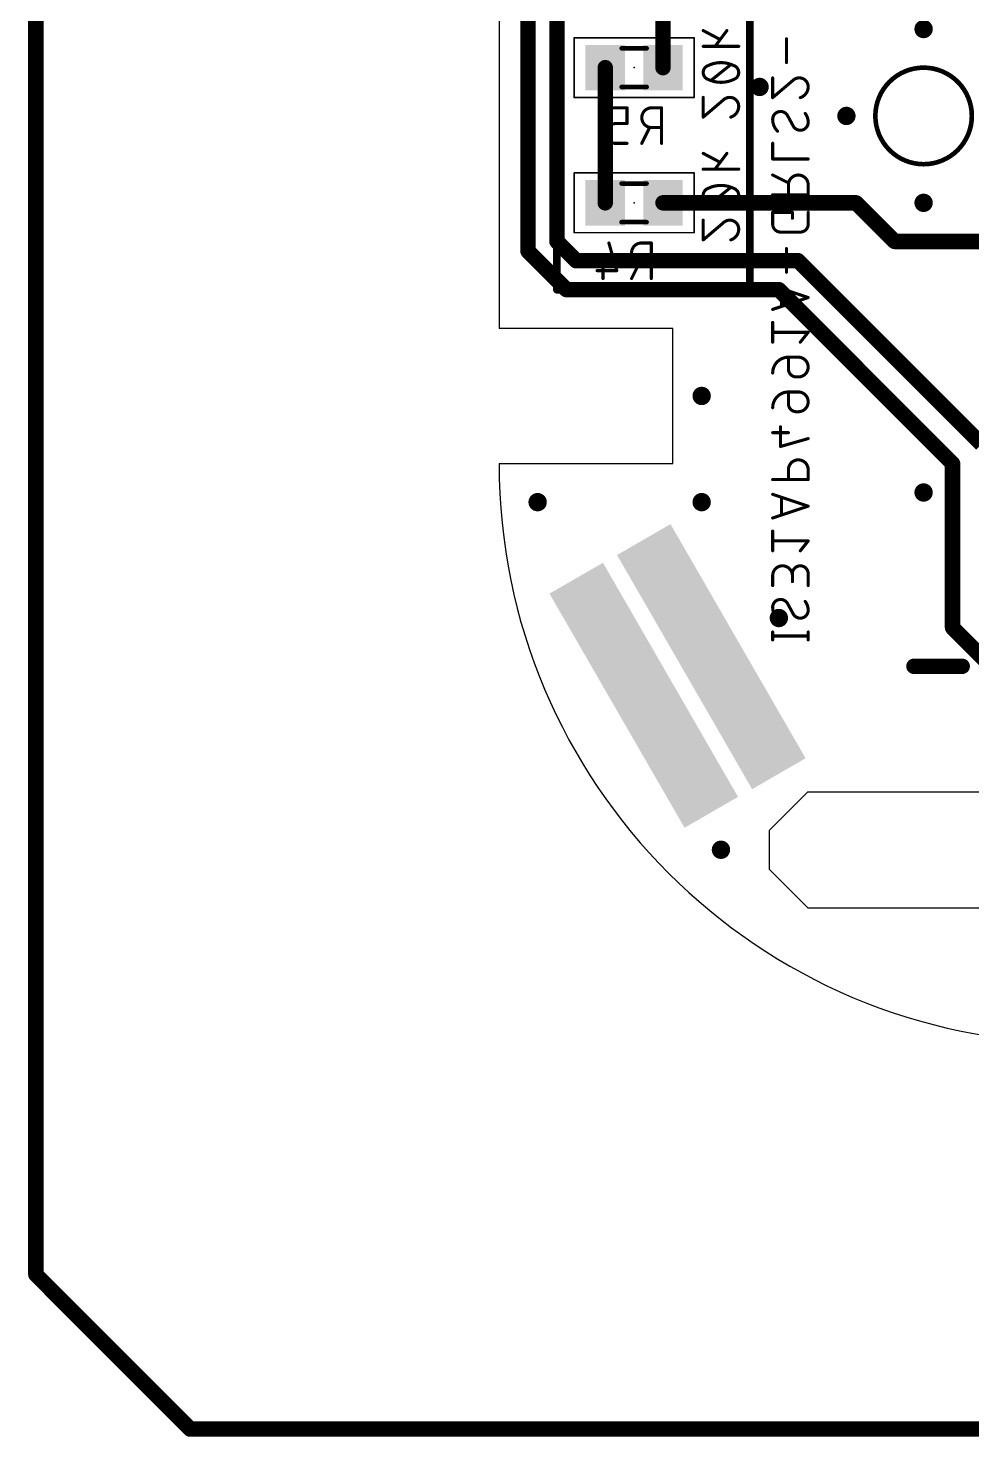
# Model space of a CAD drawing. Extents: x -1.81 to 1.71, y -2.71 to 1.61.
# Drawn here: x -1.81 to -0.588, y -2.71 to -0.886 of the extents above; entities that cross this region are included whole.
import ezdxf

# ---------------------------------------------------------------- set-up
doc = ezdxf.new("R2010")
doc.units = 0
for name, color, linetype in [('16', 175, 'CONTINUOUS'), ('18', 82, 'CONTINUOUS'), ('20', 30, 'CONTINUOUS'), ('22', 253, 'CONTINUOUS'), ('24', 7, 'CONTINUOUS'), ('26', 253, 'CONTINUOUS'), ('40', 175, 'CONTINUOUS'), ('52', 253, 'CONTINUOUS')]:
    doc.layers.add(name, color=color, linetype=linetype)

# ---------------------------------------------------------------- blocks, each defined once
blk = doc.blocks.new('RECT')
blk.add_solid([(-0.5, -0.5), (0.5, -0.5), (-0.5, 0.5), (0.5, 0.5)])
blk = doc.blocks.new('ROUNDV')
at = {"const_width": 0.5}
blk.add_lwpolyline([(0, -0.25, 1), (0, 0.25, 1), (0, -0.25)], format="xyb", dxfattribs=at)

msp = doc.modelspace()

# ---------------------------------------------------------------- linework, layer by layer
at = {"layer": '16', "const_width": 0.02}
for points in [[(-1.8, -2.5), (-1.8, 1.5)], [(-1.1625, -0.625), (-1.1625, -1.175)], [(-0.987598, -0.9375), (-0.987598, -0.7625)], [(-1.125, -0.875), (-1.125, -1.1625)], [(-1.062402, -0.9375), (-1.062402, -1.1125)], [(-0.987598, -1.1125), (-0.7375, -1.1125)], [(-0.7375, -1.1125), (-0.6875, -1.1625)], [(-1.1625, -1.175), (-1.1125, -1.225)], [(-1.125, -1.1625), (-1.1, -1.1875)], [(-0.6875, -1.1625), (-0.575, -1.1625)], [(-1.1, -1.1875), (-0.8125, -1.1875)], [(-0.8125, -1.1875), (-0.575, -1.425)], [(-1.1125, -1.225), (-0.8375, -1.225)], [(-0.8375, -1.225), (-0.6125, -1.45)], [(-0.6125, -1.45), (-0.6125, -1.6625)], [(-0.6125, -1.6625), (-0.525, -1.75)], [(-1.6, -2.7), (-1.8, -2.5)], [(1.5, -2.7), (-1.6, -2.7)]]:
    msp.add_lwpolyline(points, dxfattribs=at)
at = {"layer": '16', "const_width": 0.01}
for points in [[(-1.057402, -0.9375, 1), (-1.067402, -0.9375)], [(-0.992598, -0.9375, 1), (-0.982598, -0.9375)], [(-1.067402, -1.1125, 1), (-1.057402, -1.1125)], [(-0.987598, -1.1075, 1), (-0.987598, -1.1175)], [(-0.733964, -1.108964, 1), (-0.741036, -1.116036)], [(-0.7375, -1.1175, 1), (-0.7375, -1.1075)], [(-1.158964, -1.171464, 1), (-1.166036, -1.178536)], [(-1.121464, -1.158964, 1), (-1.128536, -1.166036)], [(-1.13, -1.1625, 1), (-1.12, -1.1625)], [(-0.6875, -1.1575, 1), (-0.6875, -1.1675)], [(-0.691036, -1.166036, 1), (-0.683964, -1.158964)], [(-1.1675, -1.175, 1), (-1.1575, -1.175)], [(-1.1, -1.1825, 1), (-1.1, -1.1925)], [(-1.103536, -1.191036, 1), (-1.096464, -1.183964)], [(-0.808964, -1.183964, 1), (-0.816036, -1.191036)], [(-0.8125, -1.1925, 1), (-0.8125, -1.1825)], [(-1.1125, -1.22, 1), (-1.1125, -1.23)], [(-1.116036, -1.228536, 1), (-1.108964, -1.221464)], [(-0.833964, -1.221464, 1), (-0.841036, -1.228536)], [(-0.8375, -1.23, 1), (-0.8375, -1.22)], [(-0.6075, -1.45, 1), (-0.6175, -1.45)], [(-0.616036, -1.453536, 1), (-0.608964, -1.446464)], [(-0.608964, -1.658964, 1), (-0.616036, -1.666036)], [(-0.6175, -1.6625, 1), (-0.6075, -1.6625)], [(-1.796464, -2.496464, 1), (-1.803536, -2.503536)], [(-1.805, -2.5, 1), (-1.795, -2.5)], [(-1.6, -2.695, 1), (-1.6, -2.705)], [(-1.603536, -2.703536, 1), (-1.596464, -2.696464)]]:
    msp.add_lwpolyline(points, format="xyb", dxfattribs=at)
at = {"layer": '20'}
for p, q in [((-1.2, -0.05), (-1.2, -1.275)), ((-0.975, -1.275), (-1.2, -1.275)), ((-0.975, -1.45), (-0.975, -1.275)), ((-1.2, -1.45), (-0.975, -1.45)), ((-0.85, -1.925), (-0.8, -1.875)), ((-0.8, -1.875), (-0.25, -1.875)), ((-0.85, -1.925), (-0.85, -1.975)), ((-0.85, -1.975), (-0.8, -2.025)), ((-0.8, -2.025), (-0.25, -2.025))]:
    msp.add_line(p, q, dxfattribs=at)
at = {"layer": '20', "const_width": 0.006}
msp.add_lwpolyline([(-0.65, -1.0625, 1), (-0.65, -0.9375, 1), (-0.65, -1.0625)], format="xyb", dxfattribs=at)
at = {"layer": '20'}
msp.add_arc((-0.45, -1.45), 0.75, 180, 270, dxfattribs=at)
at = {"layer": '22'}
for points, const_width in [([(-1.125, -1.225), (-1.125, -0.6375)], 0.01), ([(-0.875, -0.8375), (-0.875, -1.225)], 0.01), ([(-0.9355, -0.8895), (-0.913778, -0.901)], 0.004), ([(-0.904833, -0.8895), (-0.920167, -0.909944)], 0.004), ([(-0.9355, -0.909944), (-0.8895, -0.909944)], 0.004), ([(-0.827627, -0.930861), (-0.827627, -0.900185)], 0.004), ([(-0.925278, -0.953978), (-0.899722, -0.933533)], 0.004), ([(-0.845521, -0.976317), (-0.845521, -0.950754)], 0.004), ([(-0.819958, -0.954588), (-0.845521, -0.976317)], 0.004), ([(-0.9355, -1.001533), (-0.9355, -0.975978)], 0.004), ([(-0.909945, -0.979811), (-0.9355, -1.001533)], 0.004), ([(-0.826349, -0.999378), (-0.81868, -1.013437)], 0.004), ([(-0.845521, -1.055748), (-0.845521, -1.035298)], 0.004), ([(-0.9355, -1.048467), (-0.913778, -1.059967)], 0.004), ([(-0.904833, -1.048467), (-0.920167, -1.068911)], 0.004), ([(-0.799508, -1.055748), (-0.845521, -1.055748)], 0.004), ([(-0.9355, -1.068911), (-0.8895, -1.068911)], 0.004), ([(-0.845521, -1.076497), (-0.825071, -1.086722)], 0.004), ([(-0.925278, -1.112945), (-0.899722, -1.0925)], 0.004), ([(-0.825071, -1.089278), (-0.825071, -1.102059)], 0.004), ([(-0.799508, -1.102059), (-0.799508, -1.089278)], 0.004), ([(-0.845521, -1.102059), (-0.799508, -1.102059)], 0.004), ([(-0.819958, -1.124799), (-0.845521, -1.124799)], 0.004), ([(-0.845521, -1.124799), (-0.845521, -1.140137)], 0.004), ([(-0.819958, -1.132468), (-0.819958, -1.124799)], 0.004), ([(-0.799508, -1.140137), (-0.799508, -1.124799)], 0.004), ([(-0.9355, -1.1605), (-0.9355, -1.134945)], 0.004), ([(-0.909945, -1.138778), (-0.9355, -1.1605)], 0.004), ([(-0.835296, -1.150362), (-0.809733, -1.150362)], 0.004), ([(-0.827627, -1.202431), (-0.827627, -1.171755)], 0.004), ([(-0.875, -1.225), (-1.125, -1.225)], 0.01), ([(-0.799508, -1.235105), (-0.845521, -1.219768)], 0.004), ([(-0.834018, -1.223602), (-0.834018, -1.246609)], 0.004), ([(-0.845521, -1.250443), (-0.799508, -1.235105)], 0.004), ([(-0.845521, -1.292898), (-0.845521, -1.267336)], 0.004), ([(-0.799508, -1.280117), (-0.845521, -1.280117)], 0.004), ([(-0.809733, -1.292898), (-0.799508, -1.280117)], 0.004), ([(-0.825071, -1.312347), (-0.825071, -1.327685)], 0.004), ([(-0.812289, -1.312347), (-0.825071, -1.312347)], 0.004), ([(-0.814846, -1.33791), (-0.812289, -1.33791)], 0.004), ([(-0.825071, -1.357359), (-0.825071, -1.372696)], 0.004), ([(-0.812289, -1.357359), (-0.825071, -1.357359)], 0.004), ([(-0.814846, -1.382922), (-0.812289, -1.382922)], 0.004), ([(-0.835296, -1.427933), (-0.835296, -1.40237)], 0.004), ([(-0.825071, -1.410039), (-0.845521, -1.410039)], 0.004), ([(-0.799508, -1.417708), (-0.835296, -1.427933)], 0.004), ([(-0.825071, -1.457996), (-0.825071, -1.470777)], 0.004), ([(-0.799508, -1.470777), (-0.799508, -1.457996)], 0.004), ([(-0.845521, -1.470777), (-0.799508, -1.470777)], 0.004), ([(-0.799508, -1.505175), (-0.845521, -1.489837)], 0.004), ([(-0.834018, -1.493672), (-0.834018, -1.516678)], 0.004), ([(-0.845521, -1.520513), (-0.799508, -1.505175)], 0.004), ([(-0.845521, -1.562968), (-0.845521, -1.537405)], 0.004), ([(-0.799508, -1.550187), (-0.845521, -1.550187)], 0.004), ([(-0.809733, -1.562968), (-0.799508, -1.550187)], 0.004), ([(-0.845521, -1.607979), (-0.845521, -1.595198)], 0.004), ([(-0.819958, -1.592642), (-0.819958, -1.602867)], 0.004), ([(-0.799508, -1.607979), (-0.799508, -1.592642)], 0.004), ([(-0.826349, -1.63104), (-0.81868, -1.6451)], 0.004), ([(-0.845521, -1.678331), (-0.845521, -1.668106)], 0.004), ([(-0.799508, -1.673218), (-0.845521, -1.673218)], 0.004), ([(-0.799508, -1.678331), (-0.799508, -1.668106)], 0.004), ([(-0.6625, -1.7125), (-0.6, -1.7125)], 0.02)]:
    msp.add_lwpolyline(points, dxfattribs=dict(at, const_width=const_width))
for points, const_width in [([(-0.935032, -0.888616, 1), (-0.935968, -0.890384)], 0.002), ([(-0.904033, -0.8901, 1), (-0.905633, -0.8889)], 0.002), ([(-0.9355, -0.908944, 1), (-0.9355, -0.910944)], 0.002), ([(-0.920967, -0.909344, 1), (-0.919367, -0.910544)], 0.002), ([(-0.914246, -0.901884, 1), (-0.91331, -0.900116)], 0.002), ([(-0.8895, -0.910944, 1), (-0.8895, -0.908944)], 0.002), ([(-0.826627, -0.900185, 1), (-0.828627, -0.900185)], 0.002), ([(-0.9125, -0.930978, 0.113886), (-0.929111, -0.934811)], 0.004), ([(-0.895889, -0.934811, 0.113886), (-0.9125, -0.930978)], 0.004), ([(-0.9125, -0.929978, 1), (-0.9125, -0.931978)], 0.002), ([(-0.9125, -0.931978, 1), (-0.9125, -0.929978)], 0.002), ([(-0.828627, -0.930861, 1), (-0.826627, -0.930861)], 0.002), ([(-0.929111, -0.934811, 0.320455), (-0.9355, -0.943756)], 0.004), ([(-0.9355, -0.943756, 0.320461), (-0.929111, -0.9527)], 0.004), ([(-0.9345, -0.943756, 1), (-0.9365, -0.943756)], 0.002), ([(-0.9365, -0.943756, 1), (-0.9345, -0.943756)], 0.002), ([(-0.929549, -0.933912, 1), (-0.928673, -0.93571)], 0.002), ([(-0.928787, -0.935757, 1), (-0.929436, -0.933865)], 0.002), ([(-0.899098, -0.934314, 1), (-0.900347, -0.932752)], 0.002), ([(-0.8895, -0.943756, 0.320462), (-0.895889, -0.934811)], 0.004), ([(-0.895565, -0.933865, 1), (-0.896213, -0.935757)], 0.002), ([(-0.895889, -0.9527, 0.320467), (-0.8895, -0.943756)], 0.004), ([(-0.896327, -0.93571, 1), (-0.895451, -0.933912)], 0.002), ([(-0.8885, -0.943756, 1), (-0.8905, -0.943756)], 0.002), ([(-0.8905, -0.943756, 1), (-0.8885, -0.943756)], 0.002), ([(-0.929111, -0.9527, 0.113886), (-0.9125, -0.956533)], 0.004), ([(-0.928673, -0.951801, 1), (-0.929549, -0.953599)], 0.002), ([(-0.929436, -0.953646, 1), (-0.928787, -0.951754)], 0.002), ([(-0.925903, -0.953197, 1), (-0.924653, -0.954759)], 0.002), ([(-0.9125, -0.956533, 0.113886), (-0.895889, -0.9527)], 0.004), ([(-0.9125, -0.955533, 1), (-0.9125, -0.957533)], 0.002), ([(-0.9125, -0.957533, 1), (-0.9125, -0.955533)], 0.002), ([(-0.896213, -0.951754, 1), (-0.895565, -0.953646)], 0.002), ([(-0.895451, -0.953599, 1), (-0.896327, -0.951801)], 0.002), ([(-0.844521, -0.950754, 1), (-0.846521, -0.950754)], 0.002), ([(-0.811011, -0.950754, 0.20526), (-0.819958, -0.954588)], 0.004), ([(-0.820682, -0.953899, 1), (-0.819234, -0.955278)], 0.002), ([(-0.819311, -0.95535, 1), (-0.820606, -0.953826)], 0.002), ([(-0.799508, -0.962257, 0.414214), (-0.811011, -0.950754)], 0.004), ([(-0.811011, -0.949754, 1), (-0.811011, -0.951754)], 0.002), ([(-0.811011, -0.951754, 1), (-0.811011, -0.949754)], 0.002), ([(-0.809733, -0.976317, 0.325187), (-0.799508, -0.962257)], 0.004), ([(-0.798508, -0.962257, 1), (-0.800508, -0.962257)], 0.002), ([(-0.800508, -0.962257, 1), (-0.798508, -0.962257)], 0.002), ([(-0.9345, -0.975978, 1), (-0.9365, -0.975978)], 0.002), ([(-0.901, -0.975978, 0.205258), (-0.909945, -0.979811)], 0.004), ([(-0.910669, -0.979121, 1), (-0.90922, -0.980501)], 0.002), ([(-0.909297, -0.980573, 1), (-0.910592, -0.979049)], 0.002), ([(-0.8895, -0.987478, 0.414214), (-0.901, -0.975978)], 0.004), ([(-0.901, -0.974978, 1), (-0.901, -0.976978)], 0.002), ([(-0.901, -0.976978, 1), (-0.901, -0.974978)], 0.002), ([(-0.846169, -0.975555, 1), (-0.844873, -0.977079)], 0.002), ([(-0.846521, -0.976317, 1), (-0.844521, -0.976317)], 0.002), ([(-0.810041, -0.975365, 1), (-0.809425, -0.977268)], 0.002), ([(-0.936148, -1.000771, 1), (-0.934852, -1.002295)], 0.002), ([(-0.9365, -1.001533, 1), (-0.9345, -1.001533)], 0.002), ([(-0.899722, -1.001533, 0.325191), (-0.8895, -0.987478)], 0.004), ([(-0.90003, -1.000582, 1), (-0.899414, -1.002484)], 0.002), ([(-0.8885, -0.987478, 1), (-0.8905, -0.987478)], 0.002), ([(-0.8905, -0.987478, 1), (-0.8885, -0.987478)], 0.002), ([(-0.835296, -0.994265, 0.414217), (-0.845521, -1.00449)], 0.004), ([(-0.845521, -1.00449, 0.199992), (-0.83913, -1.019828)], 0.004), ([(-0.844521, -1.00449, 1), (-0.846521, -1.00449)], 0.002), ([(-0.826349, -0.999378, 0.265563), (-0.835296, -0.994265)], 0.004), ([(-0.835296, -0.993265, 1), (-0.835296, -0.995265)], 0.002), ([(-0.835296, -0.995265, 1), (-0.835296, -0.993265)], 0.002), ([(-0.825471, -0.998899, 1), (-0.827227, -0.999857)], 0.002), ([(-0.82721, -0.999885, 1), (-0.825487, -0.99887)], 0.002), ([(-0.799508, -1.008325, 0.16228), (-0.803342, -0.996821)], 0.004), ([(-0.802542, -0.996221, 1), (-0.804142, -0.997421)], 0.002), ([(-0.846521, -1.00449, 1), (-0.844521, -1.00449)], 0.002), ([(-0.839834, -1.020538, 1), (-0.838426, -1.019118)], 0.002), ([(-0.81868, -1.013437, 0.265566), (-0.809733, -1.01855)], 0.004), ([(-0.817818, -1.01293, 1), (-0.819542, -1.013945)], 0.002), ([(-0.819558, -1.013916, 1), (-0.817802, -1.012958)], 0.002), ([(-0.809733, -1.01855, 0.414214), (-0.799508, -1.008325)], 0.004), ([(-0.809733, -1.01755, 1), (-0.809733, -1.01955)], 0.002), ([(-0.809733, -1.01955, 1), (-0.809733, -1.01755)], 0.002), ([(-0.798508, -1.008325, 1), (-0.800508, -1.008325)], 0.002), ([(-0.800508, -1.008325, 1), (-0.798508, -1.008325)], 0.002), ([(-0.844521, -1.035298, 1), (-0.846521, -1.035298)], 0.002), ([(-0.935032, -1.047583, 1), (-0.935968, -1.049351)], 0.002), ([(-0.904033, -1.049067, 1), (-0.905633, -1.047867)], 0.002), ([(-0.845521, -1.054748, 1), (-0.845521, -1.056748)], 0.002), ([(-0.846521, -1.055748, 1), (-0.844521, -1.055748)], 0.002), ([(-0.799508, -1.056748, 1), (-0.799508, -1.054748)], 0.002), ([(-0.9355, -1.067911, 1), (-0.9355, -1.069911)], 0.002), ([(-0.920967, -1.068311, 1), (-0.919367, -1.069511)], 0.002), ([(-0.914246, -1.060851, 1), (-0.91331, -1.059083)], 0.002), ([(-0.8895, -1.069911, 1), (-0.8895, -1.067911)], 0.002), ([(-0.845074, -1.075602, 1), (-0.845968, -1.077391)], 0.002), ([(-0.799508, -1.089278, 1), (-0.825071, -1.089278)], 0.004), ([(-0.929111, -1.093778, 0.320455), (-0.9355, -1.102722)], 0.004), ([(-0.9125, -1.089945, 0.113886), (-0.929111, -1.093778)], 0.004), ([(-0.929549, -1.092879, 1), (-0.928673, -1.094677)], 0.002), ([(-0.928787, -1.094724, 1), (-0.929436, -1.092832)], 0.002), ([(-0.895889, -1.093778, 0.113886), (-0.9125, -1.089945)], 0.004), ([(-0.9125, -1.088945, 1), (-0.9125, -1.090945)], 0.002), ([(-0.9125, -1.090945, 1), (-0.9125, -1.088945)], 0.002), ([(-0.899098, -1.093281, 1), (-0.900347, -1.091719)], 0.002), ([(-0.8895, -1.102722, 0.320462), (-0.895889, -1.093778)], 0.004), ([(-0.895565, -1.092832, 1), (-0.896213, -1.094724)], 0.002), ([(-0.896327, -1.094677, 1), (-0.895451, -1.092879)], 0.002), ([(-0.824071, -1.089278, 1), (-0.826071, -1.089278)], 0.002), ([(-0.826071, -1.089278, 1), (-0.824071, -1.089278)], 0.002), ([(-0.825518, -1.087616, 1), (-0.824624, -1.085827)], 0.002), ([(-0.798508, -1.089278, 1), (-0.800508, -1.089278)], 0.002), ([(-0.800508, -1.089278, 1), (-0.798508, -1.089278)], 0.002), ([(-0.9355, -1.102722, 0.320461), (-0.929111, -1.111667)], 0.004), ([(-0.9345, -1.102722, 1), (-0.9365, -1.102722)], 0.002), ([(-0.9365, -1.102722, 1), (-0.9345, -1.102722)], 0.002), ([(-0.929111, -1.111667, 0.113886), (-0.9125, -1.1155)], 0.004), ([(-0.928673, -1.110768, 1), (-0.929549, -1.112566)], 0.002), ([(-0.929436, -1.112613, 1), (-0.928787, -1.110721)], 0.002), ([(-0.925903, -1.112164, 1), (-0.924653, -1.113726)], 0.002), ([(-0.9125, -1.1155, 0.113886), (-0.895889, -1.111667)], 0.004), ([(-0.895889, -1.111667, 0.320467), (-0.8895, -1.102722)], 0.004), ([(-0.896213, -1.110721, 1), (-0.895565, -1.112613)], 0.002), ([(-0.895451, -1.112566, 1), (-0.896327, -1.110768)], 0.002), ([(-0.8885, -1.102722, 1), (-0.8905, -1.102722)], 0.002), ([(-0.8905, -1.102722, 1), (-0.8885, -1.102722)], 0.002), ([(-0.845521, -1.101059, 1), (-0.845521, -1.103059)], 0.002), ([(-0.826071, -1.102059, 1), (-0.824071, -1.102059)], 0.002), ([(-0.800508, -1.102059, 1), (-0.798508, -1.102059)], 0.002), ([(-0.799508, -1.103059, 1), (-0.799508, -1.101059)], 0.002), ([(-0.9125, -1.1145, 1), (-0.9125, -1.1165)], 0.002), ([(-0.9125, -1.1165, 1), (-0.9125, -1.1145)], 0.002), ([(-0.845521, -1.123799, 1), (-0.845521, -1.125799)], 0.002), ([(-0.844521, -1.124799, 1), (-0.846521, -1.124799)], 0.002), ([(-0.818958, -1.124799, 1), (-0.820958, -1.124799)], 0.002), ([(-0.819958, -1.125799, 1), (-0.819958, -1.123799)], 0.002), ([(-0.798508, -1.124799, 1), (-0.800508, -1.124799)], 0.002), ([(-0.9345, -1.134945, 1), (-0.9365, -1.134945)], 0.002), ([(-0.901, -1.134945, 0.205258), (-0.909945, -1.138778)], 0.004), ([(-0.910669, -1.138088, 1), (-0.90922, -1.139467)], 0.002), ([(-0.909297, -1.13954, 1), (-0.910592, -1.138016)], 0.002), ([(-0.8895, -1.146445, 0.414214), (-0.901, -1.134945)], 0.004), ([(-0.901, -1.133945, 1), (-0.901, -1.135945)], 0.002), ([(-0.901, -1.135945, 1), (-0.901, -1.133945)], 0.002), ([(-0.899722, -1.1605, 0.325191), (-0.8895, -1.146445)], 0.004), ([(-0.8885, -1.146445, 1), (-0.8905, -1.146445)], 0.002), ([(-0.8905, -1.146445, 1), (-0.8885, -1.146445)], 0.002), ([(-0.845521, -1.140137, 0.414214), (-0.835296, -1.150362)], 0.004), ([(-0.844521, -1.140137, 1), (-0.846521, -1.140137)], 0.002), ([(-0.846521, -1.140137, 1), (-0.844521, -1.140137)], 0.002), ([(-0.835296, -1.149362, 1), (-0.835296, -1.151362)], 0.002), ([(-0.835296, -1.151362, 1), (-0.835296, -1.149362)], 0.002), ([(-0.820958, -1.132468, 1), (-0.818958, -1.132468)], 0.002), ([(-0.809733, -1.150362, 0.414207), (-0.799508, -1.140137)], 0.004), ([(-0.809733, -1.149362, 1), (-0.809733, -1.151362)], 0.002), ([(-0.809733, -1.151362, 1), (-0.809733, -1.149362)], 0.002), ([(-0.798508, -1.140137, 1), (-0.800508, -1.140137)], 0.002), ([(-0.800508, -1.140137, 1), (-0.798508, -1.140137)], 0.002), ([(-0.936148, -1.159738, 1), (-0.934852, -1.161262)], 0.002), ([(-0.9365, -1.1605, 1), (-0.9345, -1.1605)], 0.002), ([(-0.90003, -1.159549, 1), (-0.899414, -1.161451)], 0.002), ([(-0.826627, -1.171755, 1), (-0.828627, -1.171755)], 0.002), ([(-0.828627, -1.202431, 1), (-0.826627, -1.202431)], 0.002), ([(-1.125, -1.2225, 1), (-1.125, -1.2275)], 0.005), ([(-0.875, -1.2275, 1), (-0.875, -1.2225)], 0.005), ([(-0.845205, -1.218819, 1), (-0.845837, -1.220716)], 0.002), ([(-0.833018, -1.223602, 1), (-0.835018, -1.223602)], 0.002), ([(-1.1275, -1.225, 1), (-1.1225, -1.225)], 0.005), ([(-0.8775, -1.225, 1), (-0.8725, -1.225)], 0.005), ([(-0.799192, -1.236054, 1), (-0.799824, -1.234157)], 0.002), ([(-0.799824, -1.236054, 1), (-0.799192, -1.234157)], 0.002), ([(-0.845837, -1.249494, 1), (-0.845205, -1.251392)], 0.002), ([(-0.835018, -1.246609, 1), (-0.833018, -1.246609)], 0.002), ([(-0.844521, -1.267336, 1), (-0.846521, -1.267336)], 0.002), ([(-0.845521, -1.279117, 1), (-0.845521, -1.281117)], 0.002), ([(-0.846521, -1.292898, 1), (-0.844521, -1.292898)], 0.002), ([(-0.810514, -1.292274, 1), (-0.808952, -1.293523)], 0.002), ([(-0.798727, -1.280742, 1), (-0.800289, -1.279492)], 0.002), ([(-0.799508, -1.281117, 1), (-0.799508, -1.279117)], 0.002), ([(-0.825071, -1.312347, 0.414215), (-0.845521, -1.332797)], 0.004), ([(-0.824071, -1.312347, 1), (-0.826071, -1.312347)], 0.002), ([(-0.825071, -1.311347, 1), (-0.825071, -1.313347)], 0.002), ([(-0.825071, -1.313347, 1), (-0.825071, -1.311347)], 0.002), ([(-0.812289, -1.33791, 1), (-0.812289, -1.312347)], 0.004), ([(-0.812289, -1.311347, 1), (-0.812289, -1.313347)], 0.002), ([(-0.812289, -1.313347, 1), (-0.812289, -1.311347)], 0.002), ([(-0.825071, -1.327685, 0.414217), (-0.814846, -1.33791)], 0.004), ([(-0.824071, -1.327685, 1), (-0.826071, -1.327685)], 0.002), ([(-0.826071, -1.327685, 1), (-0.824071, -1.327685)], 0.002), ([(-0.846521, -1.332797, 1), (-0.844521, -1.332797)], 0.002), ([(-0.814846, -1.33691, 1), (-0.814846, -1.33891)], 0.002), ([(-0.814846, -1.33891, 1), (-0.814846, -1.33691)], 0.002), ([(-0.812289, -1.33691, 1), (-0.812289, -1.33891)], 0.002), ([(-0.812289, -1.33891, 1), (-0.812289, -1.33691)], 0.002), ([(-0.825071, -1.357359, 0.414215), (-0.845521, -1.377809)], 0.004), ([(-0.824071, -1.357359, 1), (-0.826071, -1.357359)], 0.002), ([(-0.825071, -1.356359, 1), (-0.825071, -1.358359)], 0.002), ([(-0.825071, -1.358359, 1), (-0.825071, -1.356359)], 0.002), ([(-0.812289, -1.382922, 1), (-0.812289, -1.357359)], 0.004), ([(-0.812289, -1.356359, 1), (-0.812289, -1.358359)], 0.002), ([(-0.812289, -1.358359, 1), (-0.812289, -1.356359)], 0.002), ([(-0.846521, -1.377809, 1), (-0.844521, -1.377809)], 0.002), ([(-0.825071, -1.372696, 0.414217), (-0.814846, -1.382922)], 0.004), ([(-0.824071, -1.372696, 1), (-0.826071, -1.372696)], 0.002), ([(-0.826071, -1.372696, 1), (-0.824071, -1.372696)], 0.002), ([(-0.814846, -1.381922, 1), (-0.814846, -1.383922)], 0.002), ([(-0.814846, -1.383922, 1), (-0.814846, -1.381922)], 0.002), ([(-0.812289, -1.381922, 1), (-0.812289, -1.383922)], 0.002), ([(-0.812289, -1.383922, 1), (-0.812289, -1.381922)], 0.002), ([(-0.834296, -1.40237, 1), (-0.836296, -1.40237)], 0.002), ([(-0.845521, -1.409039, 1), (-0.845521, -1.411039)], 0.002), ([(-0.825071, -1.411039, 1), (-0.825071, -1.409039)], 0.002), ([(-0.799233, -1.41867, 1), (-0.799783, -1.416747)], 0.002), ([(-0.835571, -1.426972, 1), (-0.835021, -1.428895)], 0.002), ([(-0.836296, -1.427933, 1), (-0.834296, -1.427933)], 0.002), ([(-0.799508, -1.457996, 1), (-0.825071, -1.457996)], 0.004), ([(-0.824071, -1.457996, 1), (-0.826071, -1.457996)], 0.002), ([(-0.826071, -1.457996, 1), (-0.824071, -1.457996)], 0.002), ([(-0.798508, -1.457996, 1), (-0.800508, -1.457996)], 0.002), ([(-0.800508, -1.457996, 1), (-0.798508, -1.457996)], 0.002), ([(-0.845521, -1.469777, 1), (-0.845521, -1.471777)], 0.002), ([(-0.826071, -1.470777, 1), (-0.824071, -1.470777)], 0.002), ([(-0.800508, -1.470777, 1), (-0.798508, -1.470777)], 0.002), ([(-0.799508, -1.471777, 1), (-0.799508, -1.469777)], 0.002), ([(-0.845205, -1.488889, 1), (-0.845837, -1.490786)], 0.002), ([(-0.833018, -1.493672, 1), (-0.835018, -1.493672)], 0.002), ([(-0.799192, -1.506124, 1), (-0.799824, -1.504226)], 0.002), ([(-0.799824, -1.506124, 1), (-0.799192, -1.504226)], 0.002), ([(-0.845837, -1.519564, 1), (-0.845205, -1.521461)], 0.002), ([(-0.835018, -1.516678, 1), (-0.833018, -1.516678)], 0.002), ([(-0.844521, -1.537405, 1), (-0.846521, -1.537405)], 0.002), ([(-0.845521, -1.549187, 1), (-0.845521, -1.551187)], 0.002), ([(-0.798727, -1.550811, 1), (-0.800289, -1.549562)], 0.002), ([(-0.799508, -1.551187, 1), (-0.799508, -1.549187)], 0.002), ([(-0.846521, -1.562968, 1), (-0.844521, -1.562968)], 0.002), ([(-0.810514, -1.562343, 1), (-0.808952, -1.563593)], 0.002), ([(-0.819958, -1.595198, 1), (-0.845521, -1.595198)], 0.004), ([(-0.799508, -1.592642, 1), (-0.819958, -1.592642)], 0.004), ([(-0.844521, -1.595198, 1), (-0.846521, -1.595198)], 0.002), ([(-0.846521, -1.595198, 1), (-0.844521, -1.595198)], 0.002), ([(-0.818958, -1.592642, 1), (-0.820958, -1.592642)], 0.002), ([(-0.820958, -1.592642, 1), (-0.818958, -1.592642)], 0.002), ([(-0.820958, -1.595198, 1), (-0.818958, -1.595198)], 0.002), ([(-0.820958, -1.602867, 1), (-0.818958, -1.602867)], 0.002), ([(-0.798508, -1.592642, 1), (-0.800508, -1.592642)], 0.002), ([(-0.800508, -1.592642, 1), (-0.798508, -1.592642)], 0.002), ([(-0.846521, -1.607979, 1), (-0.844521, -1.607979)], 0.002), ([(-0.800508, -1.607979, 1), (-0.798508, -1.607979)], 0.002), ([(-0.835296, -1.625928, 0.414217), (-0.845521, -1.636153)], 0.004), ([(-0.845521, -1.636153, 0.199992), (-0.83913, -1.651491)], 0.004), ([(-0.844521, -1.636153, 1), (-0.846521, -1.636153)], 0.002), ([(-0.846521, -1.636153, 1), (-0.844521, -1.636153)], 0.002), ([(-0.826349, -1.63104, 0.265563), (-0.835296, -1.625928)], 0.004), ([(-0.835296, -1.624928, 1), (-0.835296, -1.626928)], 0.002), ([(-0.835296, -1.626928, 1), (-0.835296, -1.624928)], 0.002), ([(-0.825471, -1.630562, 1), (-0.827227, -1.631519)], 0.002), ([(-0.82721, -1.631548, 1), (-0.825487, -1.630533)], 0.002), ([(-0.809733, -1.650213, 0.414214), (-0.799508, -1.639987)], 0.004), ([(-0.799508, -1.639987, 0.16228), (-0.803342, -1.628484)], 0.004), ([(-0.802542, -1.627884, 1), (-0.804142, -1.629084)], 0.002), ([(-0.798508, -1.639987, 1), (-0.800508, -1.639987)], 0.002), ([(-0.800508, -1.639987, 1), (-0.798508, -1.639987)], 0.002), ([(-0.839834, -1.652201, 1), (-0.838426, -1.650781)], 0.002), ([(-0.817818, -1.644592, 1), (-0.819542, -1.645608)], 0.002), ([(-0.81868, -1.6451, 0.265566), (-0.809733, -1.650213)], 0.004), ([(-0.819558, -1.645579, 1), (-0.817802, -1.644621)], 0.002), ([(-0.809733, -1.649213, 1), (-0.809733, -1.651213)], 0.002), ([(-0.809733, -1.651213, 1), (-0.809733, -1.649213)], 0.002), ([(-0.844521, -1.668106, 1), (-0.846521, -1.668106)], 0.002), ([(-0.845521, -1.672218, 1), (-0.845521, -1.674218)], 0.002), ([(-0.846521, -1.678331, 1), (-0.844521, -1.678331)], 0.002), ([(-0.798508, -1.668106, 1), (-0.800508, -1.668106)], 0.002), ([(-0.800508, -1.678331, 1), (-0.798508, -1.678331)], 0.002), ([(-0.799508, -1.674218, 1), (-0.799508, -1.672218)], 0.002), ([(-0.6625, -1.7075, 1), (-0.6625, -1.7175)], 0.01), ([(-0.6, -1.7175, 1), (-0.6, -1.7075)], 0.01)]:
    msp.add_lwpolyline(points, format="xyb", dxfattribs=dict(at, const_width=const_width))
at = {"layer": '24'}
for p in [(-1.025, -0.9375), (-1.025, -1.1125)]:
    msp.add_point(p, dxfattribs=at)
at = {"layer": '26', "const_width": 0.004}
for points in [[(-1.03421, -0.9895), (-1.059766, -0.9895)], [(-1.03421, -1.009945), (-1.03421, -0.9895)], [(-0.9895, -0.9895), (-1.002278, -0.9895)], [(-0.9895, -1.0355), (-0.9895, -0.9895)], [(-1.059766, -1.025278), (-1.059766, -1.020167)], [(-1.049543, -1.009945), (-1.03421, -1.009945)], [(-1.015055, -1.0355), (-1.004833, -1.015056)], [(-1.002278, -1.015056), (-0.9895, -1.015056)], [(-1.03421, -1.0355), (-1.049543, -1.0355)], [(-1.057667, -1.1645), (-1.047445, -1.200278)], [(-1.002734, -1.1645), (-1.015512, -1.1645)], [(-1.002734, -1.2105), (-1.002734, -1.1645)], [(-1.047445, -1.200278), (-1.073, -1.200278)], [(-1.065333, -1.190056), (-1.065333, -1.2105)], [(-1.02829, -1.2105), (-1.018068, -1.190056)], [(-1.015512, -1.190056), (-1.002734, -1.190056)]]:
    msp.add_lwpolyline(points, dxfattribs=at)
at = {"layer": '26'}
for points, const_width in [([(-1.059766, -0.9885, 1), (-1.059766, -0.9905)], 0.002), ([(-1.03321, -0.9895, 1), (-1.03521, -0.9895)], 0.002), ([(-1.03421, -0.9905, 1), (-1.03421, -0.9885)], 0.002), ([(-1.002278, -0.9895, 1), (-1.002278, -1.015056)], 0.004), ([(-1.002278, -0.9885, 1), (-1.002278, -0.9905)], 0.002), ([(-1.002278, -0.9905, 1), (-1.002278, -0.9885)], 0.002), ([(-0.9885, -0.9895, 1), (-0.9905, -0.9895)], 0.002), ([(-0.9895, -0.9905, 1), (-0.9895, -0.9885)], 0.002), ([(-1.049543, -1.009945, 0.414214), (-1.059766, -1.020167)], 0.004), ([(-1.058766, -1.020167, 1), (-1.060766, -1.020167)], 0.002), ([(-1.060766, -1.020167, 1), (-1.058766, -1.020167)], 0.002), ([(-1.049543, -1.008945, 1), (-1.049543, -1.010945)], 0.002), ([(-1.049543, -1.010945, 1), (-1.049543, -1.008945)], 0.002), ([(-1.03521, -1.009945, 1), (-1.03321, -1.009945)], 0.002), ([(-1.03421, -1.010945, 1), (-1.03421, -1.008945)], 0.002), ([(-1.003939, -1.015503, 1), (-1.005728, -1.014608)], 0.002), ([(-1.002278, -1.014056, 1), (-1.002278, -1.016056)], 0.002), ([(-1.002278, -1.016056, 1), (-1.002278, -1.014056)], 0.002), ([(-0.9895, -1.016056, 1), (-0.9895, -1.014056)], 0.002), ([(-1.059766, -1.025278, 0.414214), (-1.049543, -1.0355)], 0.004), ([(-1.058766, -1.025278, 1), (-1.060766, -1.025278)], 0.002), ([(-1.060766, -1.025278, 1), (-1.058766, -1.025278)], 0.002), ([(-1.049543, -1.0345, 1), (-1.049543, -1.0365)], 0.002), ([(-1.049543, -1.0365, 1), (-1.049543, -1.0345)], 0.002), ([(-1.03421, -1.0365, 1), (-1.03421, -1.0345)], 0.002), ([(-1.01595, -1.035053, 1), (-1.014161, -1.035947)], 0.002), ([(-0.9905, -1.0355, 1), (-0.9885, -1.0355)], 0.002), ([(-1.056705, -1.164225, 1), (-1.058628, -1.164775)], 0.002), ([(-1.015512, -1.1645, 1), (-1.015512, -1.190056)], 0.004), ([(-1.015512, -1.1635, 1), (-1.015512, -1.1655)], 0.002), ([(-1.015512, -1.1655, 1), (-1.015512, -1.1635)], 0.002), ([(-1.001734, -1.1645, 1), (-1.003734, -1.1645)], 0.002), ([(-1.002734, -1.1655, 1), (-1.002734, -1.1635)], 0.002), ([(-1.073, -1.199278, 1), (-1.073, -1.201278)], 0.002), ([(-1.064333, -1.190056, 1), (-1.066333, -1.190056)], 0.002), ([(-1.048406, -1.200553, 1), (-1.046483, -1.200003)], 0.002), ([(-1.047445, -1.201278, 1), (-1.047445, -1.199278)], 0.002), ([(-1.017173, -1.190503, 1), (-1.018962, -1.189608)], 0.002), ([(-1.015512, -1.189056, 1), (-1.015512, -1.191056)], 0.002), ([(-1.015512, -1.191056, 1), (-1.015512, -1.189056)], 0.002), ([(-1.002734, -1.191056, 1), (-1.002734, -1.189056)], 0.002), ([(-1.066333, -1.2105, 1), (-1.064333, -1.2105)], 0.002), ([(-1.029184, -1.210053, 1), (-1.027396, -1.210947)], 0.002), ([(-1.003734, -1.2105, 1), (-1.001734, -1.2105)], 0.002)]:
    msp.add_lwpolyline(points, format="xyb", dxfattribs=dict(at, const_width=const_width))
at = {"layer": '40', "const_width": 0.002}
for points in [[(-0.947323, -0.898799), (-1.102677, -0.898799)], [(-1.102677, -0.898799), (-1.102677, -0.976201)], [(-0.947323, -0.976201), (-0.947323, -0.898799)], [(-1.102677, -0.976201), (-0.947323, -0.976201)], [(-0.947323, -1.073799), (-1.102677, -1.073799)], [(-1.102677, -1.073799), (-1.102677, -1.151201)], [(-0.947323, -1.151201), (-0.947323, -1.073799)], [(-1.102677, -1.151201), (-0.947323, -1.151201)]]:
    msp.add_lwpolyline(points, dxfattribs=at)
at = {"layer": '40', "const_width": 0.001}
for points in [[(-1.102677, -0.898299, 1), (-1.102677, -0.899299)], [(-1.102177, -0.898799, 1), (-1.103177, -0.898799)], [(-0.946823, -0.898799, 1), (-0.947823, -0.898799)], [(-0.947323, -0.899299, 1), (-0.947323, -0.898299)], [(-1.102677, -0.975701, 1), (-1.102677, -0.976701)], [(-1.103177, -0.976201, 1), (-1.102177, -0.976201)], [(-0.947823, -0.976201, 1), (-0.946823, -0.976201)], [(-0.947323, -0.976701, 1), (-0.947323, -0.975701)], [(-1.102677, -1.073299, 1), (-1.102677, -1.074299)], [(-1.102177, -1.073799, 1), (-1.103177, -1.073799)], [(-0.946823, -1.073799, 1), (-0.947823, -1.073799)], [(-0.947323, -1.074299, 1), (-0.947323, -1.073299)], [(-1.102677, -1.150701, 1), (-1.102677, -1.151701)], [(-1.103177, -1.151201, 1), (-1.102177, -1.151201)], [(-0.947823, -1.151201, 1), (-0.946823, -1.151201)], [(-0.947323, -1.151701, 1), (-0.947323, -1.150701)]]:
    msp.add_lwpolyline(points, format="xyb", dxfattribs=at)
at = {"layer": '52', "const_width": 0.006}
for points in [[(-1.008858, -0.9125), (-1.041142, -0.9125)], [(-1.008858, -0.9625), (-1.041142, -0.9625)], [(-1.041142, -1.0875), (-1.008858, -1.0875)], [(-1.041142, -1.1375), (-1.008858, -1.1375)]]:
    msp.add_lwpolyline(points, dxfattribs=at)
at = {"layer": '52', "const_width": 0.003}
for points in [[(-1.041142, -0.911, 1), (-1.041142, -0.914)], [(-1.008858, -0.914, 1), (-1.008858, -0.911)], [(-1.041142, -0.961, 1), (-1.041142, -0.964)], [(-1.008858, -0.964, 1), (-1.008858, -0.961)], [(-1.041142, -1.086, 1), (-1.041142, -1.089)], [(-1.008858, -1.089, 1), (-1.008858, -1.086)], [(-1.041142, -1.136, 1), (-1.041142, -1.139)], [(-1.008858, -1.139, 1), (-1.008858, -1.136)]]:
    msp.add_lwpolyline(points, format="xyb", dxfattribs=at)

# ---------------------------------------------------------------- block references
at = {"layer": '16'}
for p, xscale, yscale, rotation in [((-1.062402, -0.9375), 0.051181, 0.059055, 180), ((-0.987598, -0.9375), 0.051181, 0.059055, 180), ((-0.925, -1.7), 0.35, 0.08, 120), ((-1.0125, -1.75), 0.35, 0.08, 120)]:
    msp.add_blockref('RECT', p, dxfattribs=dict(at, xscale=xscale, yscale=yscale, rotation=rotation))
at = {"layer": '16', "xscale": 0.051181, "yscale": 0.059055}
for p in [(-1.062402, -1.1125), (-0.987598, -1.1125)]:
    msp.add_blockref('RECT', p, dxfattribs=at)
at = {"layer": '18', "xscale": 0.02378, "yscale": 0.02378}
for p in [(-0.65, -0.8875), (-0.8625, -0.9625), (-0.75, -1), (-0.65, -1.1125), (-0.9375, -1.3625), (-0.65, -1.4875), (-1.15, -1.5), (-0.9375, -1.5), (-0.8375, -1.65), (-0.9125, -1.95)]:
    msp.add_blockref('ROUNDV', p, dxfattribs=at)
at = {"layer": '52', "xscale": 0.025591, "yscale": 0.055118, "rotation": 180}
for p in [(-1.053795, -0.937441), (-0.995795, -0.937441)]:
    msp.add_blockref('RECT', p, dxfattribs=at)
at = {"layer": '52', "xscale": 0.025591, "yscale": 0.055118}
for p in [(-1.054205, -1.112559), (-0.996205, -1.112559)]:
    msp.add_blockref('RECT', p, dxfattribs=at)

doc.saveas('drawing.dxf')
